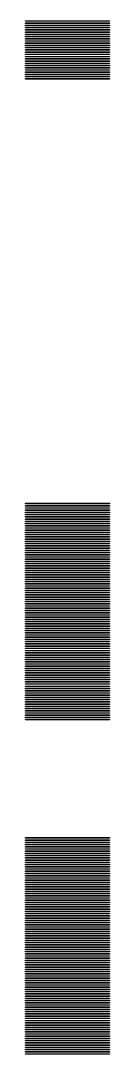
# Model space of a CAD drawing. Extents: x -18 to 83, y -18 to 83.
# Drawn here: x 57.75 to 59.25, y 36.05 to 54.6 of the extents above; entities that cross this region are included whole.
import ezdxf

# ---------------------------------------------------------------- set-up
doc = ezdxf.new("R2010")
doc.units = 0

msp = doc.modelspace()

# ---------------------------------------------------------------- linework, layer by layer
for p, q in [((57.75, 54.595), (57.75, 54.605)), ((57.75, 54.605), (59.25, 54.605)), ((59.25, 54.595), (57.75, 54.595)), ((57.75, 54.555), (57.75, 54.565)), ((57.75, 54.565), (59.25, 54.565)), ((59.25, 54.555), (57.75, 54.555)), ((59.25, 54.605), (59.25, 54.595)), ((59.25, 54.565), (59.25, 54.555)), ((57.75, 54.515), (57.75, 54.525)), ((57.75, 54.525), (59.25, 54.525)), ((59.25, 54.515), (57.75, 54.515)), ((57.75, 54.475), (57.75, 54.485)), ((57.75, 54.485), (59.25, 54.485)), ((59.25, 54.475), (57.75, 54.475)), ((57.75, 54.435), (57.75, 54.445)), ((57.75, 54.445), (59.25, 54.445)), ((59.25, 54.435), (57.75, 54.435)), ((57.75, 54.395), (57.75, 54.405)), ((57.75, 54.405), (59.25, 54.405)), ((59.25, 54.395), (57.75, 54.395)), ((57.75, 54.355), (57.75, 54.365)), ((57.75, 54.365), (59.25, 54.365)), ((59.25, 54.355), (57.75, 54.355)), ((59.25, 54.525), (59.25, 54.515)), ((59.25, 54.485), (59.25, 54.475)), ((59.25, 54.445), (59.25, 54.435)), ((59.25, 54.405), (59.25, 54.395)), ((59.25, 54.365), (59.25, 54.355)), ((57.75, 54.315), (57.75, 54.325)), ((57.75, 54.325), (59.25, 54.325)), ((59.25, 54.315), (57.75, 54.315)), ((57.75, 54.275), (57.75, 54.285)), ((57.75, 54.285), (59.25, 54.285)), ((59.25, 54.275), (57.75, 54.275)), ((57.75, 54.235), (57.75, 54.245)), ((57.75, 54.245), (59.25, 54.245)), ((59.25, 54.235), (57.75, 54.235)), ((57.75, 54.195), (57.75, 54.205)), ((57.75, 54.205), (59.25, 54.205)), ((59.25, 54.195), (57.75, 54.195)), ((59.25, 54.325), (59.25, 54.315)), ((59.25, 54.285), (59.25, 54.275)), ((59.25, 54.245), (59.25, 54.235)), ((59.25, 54.205), (59.25, 54.195)), ((57.75, 54.155), (57.75, 54.165)), ((57.75, 54.165), (59.25, 54.165)), ((59.25, 54.155), (57.75, 54.155)), ((57.75, 54.115), (57.75, 54.125)), ((57.75, 54.125), (59.25, 54.125)), ((59.25, 54.115), (57.75, 54.115)), ((57.75, 54.075), (57.75, 54.085)), ((57.75, 54.085), (59.25, 54.085)), ((59.25, 54.075), (57.75, 54.075)), ((57.75, 54.035), (57.75, 54.045)), ((57.75, 54.045), (59.25, 54.045)), ((59.25, 54.035), (57.75, 54.035)), ((57.75, 53.995), (57.75, 54.005)), ((57.75, 54.005), (59.25, 54.005)), ((59.25, 53.995), (57.75, 53.995)), ((59.25, 54.165), (59.25, 54.155)), ((59.25, 54.125), (59.25, 54.115)), ((59.25, 54.085), (59.25, 54.075)), ((59.25, 54.045), (59.25, 54.035)), ((59.25, 54.005), (59.25, 53.995)), ((57.75, 53.955), (57.75, 53.965)), ((57.75, 53.965), (59.25, 53.965)), ((59.25, 53.955), (57.75, 53.955)), ((57.75, 53.915), (57.75, 53.925)), ((57.75, 53.925), (59.25, 53.925)), ((59.25, 53.915), (57.75, 53.915)), ((57.75, 53.875), (57.75, 53.885)), ((57.75, 53.885), (59.25, 53.885)), ((59.25, 53.875), (57.75, 53.875)), ((57.75, 53.835), (57.75, 53.845)), ((57.75, 53.845), (59.25, 53.845)), ((59.25, 53.835), (57.75, 53.835)), ((57.75, 53.795), (57.75, 53.805)), ((57.75, 53.805), (59.25, 53.805)), ((59.25, 53.795), (57.75, 53.795)), ((59.25, 53.965), (59.25, 53.955)), ((59.25, 53.925), (59.25, 53.915)), ((59.25, 53.885), (59.25, 53.875)), ((59.25, 53.845), (59.25, 53.835)), ((59.25, 53.805), (59.25, 53.795)), ((57.75, 53.755), (57.75, 53.765)), ((57.75, 53.765), (59.25, 53.765)), ((59.25, 53.755), (57.75, 53.755)), ((57.75, 53.715), (57.75, 53.725)), ((57.75, 53.725), (59.25, 53.725)), ((59.25, 53.715), (57.75, 53.715)), ((57.75, 53.675), (57.75, 53.685)), ((57.75, 53.685), (59.25, 53.685)), ((59.25, 53.675), (57.75, 53.675)), ((57.75, 53.635), (57.75, 53.645)), ((57.75, 53.645), (59.25, 53.645)), ((59.25, 53.635), (57.75, 53.635)), ((59.25, 53.765), (59.25, 53.755)), ((59.25, 53.725), (59.25, 53.715)), ((59.25, 53.685), (59.25, 53.675)), ((59.25, 53.645), (59.25, 53.635)), ((57.75, 53.595), (57.75, 53.605)), ((57.75, 53.605), (59.25, 53.605)), ((59.25, 53.595), (57.75, 53.595)), ((57.75, 53.555), (57.75, 53.565)), ((57.75, 53.565), (59.25, 53.565)), ((59.25, 53.555), (57.75, 53.555)), ((59.25, 53.605), (59.25, 53.595)), ((59.25, 53.565), (59.25, 53.555)), ((57.75, 45.935), (57.75, 45.945)), ((57.75, 45.945), (59.25, 45.945)), ((59.25, 45.935), (57.75, 45.935)), ((57.75, 45.895), (57.75, 45.905)), ((57.75, 45.905), (59.25, 45.905)), ((59.25, 45.895), (57.75, 45.895)), ((57.75, 45.855), (57.75, 45.865)), ((57.75, 45.865), (59.25, 45.865)), ((59.25, 45.855), (57.75, 45.855)), ((57.75, 45.815), (57.75, 45.825)), ((57.75, 45.825), (59.25, 45.825)), ((59.25, 45.945), (59.25, 45.935)), ((59.25, 45.905), (59.25, 45.895)), ((59.25, 45.865), (59.25, 45.855)), ((59.25, 45.825), (59.25, 45.815)), ((59.25, 45.815), (57.75, 45.815)), ((57.75, 45.775), (57.75, 45.785)), ((57.75, 45.785), (59.25, 45.785)), ((59.25, 45.775), (57.75, 45.775)), ((57.75, 45.735), (57.75, 45.745)), ((57.75, 45.745), (59.25, 45.745)), ((59.25, 45.735), (57.75, 45.735)), ((57.75, 45.695), (57.75, 45.705)), ((57.75, 45.705), (59.25, 45.705)), ((59.25, 45.695), (57.75, 45.695)), ((57.75, 45.655), (57.75, 45.665)), ((57.75, 45.665), (59.25, 45.665)), ((59.25, 45.655), (57.75, 45.655)), ((59.25, 45.785), (59.25, 45.775)), ((59.25, 45.745), (59.25, 45.735)), ((59.25, 45.705), (59.25, 45.695)), ((59.25, 45.665), (59.25, 45.655)), ((57.75, 45.615), (57.75, 45.625)), ((57.75, 45.625), (59.25, 45.625)), ((59.25, 45.615), (57.75, 45.615)), ((57.75, 45.575), (57.75, 45.585)), ((57.75, 45.585), (59.25, 45.585)), ((59.25, 45.575), (57.75, 45.575)), ((57.75, 45.535), (57.75, 45.545)), ((57.75, 45.545), (59.25, 45.545)), ((59.25, 45.535), (57.75, 45.535)), ((57.75, 45.495), (57.75, 45.505)), ((57.75, 45.505), (59.25, 45.505)), ((59.25, 45.495), (57.75, 45.495)), ((57.75, 45.455), (57.75, 45.465)), ((57.75, 45.465), (59.25, 45.465)), ((59.25, 45.455), (57.75, 45.455)), ((59.25, 45.625), (59.25, 45.615)), ((59.25, 45.585), (59.25, 45.575)), ((59.25, 45.545), (59.25, 45.535)), ((59.25, 45.505), (59.25, 45.495)), ((59.25, 45.465), (59.25, 45.455)), ((57.75, 45.415), (57.75, 45.425)), ((57.75, 45.425), (59.25, 45.425)), ((59.25, 45.415), (57.75, 45.415)), ((57.75, 45.375), (57.75, 45.385)), ((57.75, 45.385), (59.25, 45.385)), ((59.25, 45.375), (57.75, 45.375)), ((57.75, 45.335), (57.75, 45.345)), ((57.75, 45.345), (59.25, 45.345)), ((59.25, 45.335), (57.75, 45.335)), ((57.75, 45.295), (57.75, 45.305)), ((57.75, 45.305), (59.25, 45.305)), ((59.25, 45.295), (57.75, 45.295)), ((57.75, 45.255), (57.75, 45.265)), ((57.75, 45.265), (59.25, 45.265)), ((59.25, 45.425), (59.25, 45.415)), ((59.25, 45.385), (59.25, 45.375)), ((59.25, 45.345), (59.25, 45.335)), ((59.25, 45.305), (59.25, 45.295)), ((59.25, 45.265), (59.25, 45.255)), ((59.25, 45.255), (57.75, 45.255)), ((57.75, 45.215), (57.75, 45.225)), ((57.75, 45.225), (59.25, 45.225)), ((59.25, 45.215), (57.75, 45.215)), ((57.75, 45.175), (57.75, 45.185)), ((57.75, 45.185), (59.25, 45.185)), ((59.25, 45.175), (57.75, 45.175)), ((57.75, 45.135), (57.75, 45.145)), ((57.75, 45.145), (59.25, 45.145)), ((59.25, 45.135), (57.75, 45.135)), ((57.75, 45.095), (57.75, 45.105)), ((57.75, 45.105), (59.25, 45.105)), ((59.25, 45.095), (57.75, 45.095)), ((59.25, 45.225), (59.25, 45.215)), ((59.25, 45.185), (59.25, 45.175)), ((59.25, 45.145), (59.25, 45.135)), ((59.25, 45.105), (59.25, 45.095)), ((57.75, 45.055), (57.75, 45.065)), ((57.75, 45.065), (59.25, 45.065)), ((59.25, 45.055), (57.75, 45.055)), ((57.75, 45.015), (57.75, 45.025)), ((57.75, 45.025), (59.25, 45.025)), ((59.25, 45.015), (57.75, 45.015)), ((57.75, 44.975), (57.75, 44.985)), ((57.75, 44.985), (59.25, 44.985)), ((59.25, 44.975), (57.75, 44.975)), ((57.75, 44.935), (57.75, 44.945)), ((57.75, 44.945), (59.25, 44.945)), ((59.25, 44.935), (57.75, 44.935)), ((57.75, 44.895), (57.75, 44.905)), ((57.75, 44.905), (59.25, 44.905)), ((59.25, 44.895), (57.75, 44.895)), ((59.25, 45.065), (59.25, 45.055)), ((59.25, 45.025), (59.25, 45.015)), ((59.25, 44.985), (59.25, 44.975)), ((59.25, 44.945), (59.25, 44.935)), ((59.25, 44.905), (59.25, 44.895)), ((57.75, 44.855), (57.75, 44.865)), ((57.75, 44.865), (59.25, 44.865)), ((59.25, 44.855), (57.75, 44.855)), ((57.75, 44.815), (57.75, 44.825)), ((57.75, 44.825), (59.25, 44.825)), ((59.25, 44.815), (57.75, 44.815)), ((57.75, 44.775), (57.75, 44.785)), ((57.75, 44.785), (59.25, 44.785)), ((59.25, 44.775), (57.75, 44.775)), ((57.75, 44.735), (57.75, 44.745)), ((57.75, 44.745), (59.25, 44.745)), ((59.25, 44.735), (57.75, 44.735)), ((59.25, 44.865), (59.25, 44.855)), ((59.25, 44.825), (59.25, 44.815)), ((59.25, 44.785), (59.25, 44.775)), ((59.25, 44.745), (59.25, 44.735)), ((57.75, 44.695), (57.75, 44.705)), ((57.75, 44.705), (59.25, 44.705)), ((59.25, 44.695), (57.75, 44.695)), ((57.75, 44.655), (57.75, 44.665)), ((57.75, 44.665), (59.25, 44.665)), ((59.25, 44.655), (57.75, 44.655)), ((57.75, 44.615), (57.75, 44.625)), ((57.75, 44.625), (59.25, 44.625)), ((59.25, 44.615), (57.75, 44.615)), ((57.75, 44.575), (57.75, 44.585)), ((57.75, 44.585), (59.25, 44.585)), ((59.25, 44.575), (57.75, 44.575)), ((57.75, 44.535), (57.75, 44.545)), ((57.75, 44.545), (59.25, 44.545)), ((59.25, 44.535), (57.75, 44.535)), ((59.25, 44.705), (59.25, 44.695)), ((59.25, 44.665), (59.25, 44.655)), ((59.25, 44.625), (59.25, 44.615)), ((59.25, 44.585), (59.25, 44.575)), ((59.25, 44.545), (59.25, 44.535)), ((57.75, 44.495), (57.75, 44.505)), ((57.75, 44.505), (59.25, 44.505)), ((59.25, 44.495), (57.75, 44.495)), ((57.75, 44.455), (57.75, 44.465)), ((57.75, 44.465), (59.25, 44.465)), ((59.25, 44.455), (57.75, 44.455)), ((57.75, 44.415), (57.75, 44.425)), ((57.75, 44.425), (59.25, 44.425)), ((59.25, 44.415), (57.75, 44.415)), ((57.75, 44.375), (57.75, 44.385)), ((57.75, 44.385), (59.25, 44.385)), ((59.25, 44.375), (57.75, 44.375)), ((57.75, 44.335), (57.75, 44.345)), ((57.75, 44.345), (59.25, 44.345)), ((59.25, 44.335), (57.75, 44.335)), ((59.25, 44.505), (59.25, 44.495)), ((59.25, 44.465), (59.25, 44.455)), ((59.25, 44.425), (59.25, 44.415)), ((59.25, 44.385), (59.25, 44.375)), ((59.25, 44.345), (59.25, 44.335)), ((57.75, 44.295), (57.75, 44.305)), ((57.75, 44.305), (59.25, 44.305)), ((59.25, 44.295), (57.75, 44.295)), ((57.75, 44.255), (57.75, 44.265)), ((57.75, 44.265), (59.25, 44.265)), ((59.25, 44.255), (57.75, 44.255)), ((57.75, 44.215), (57.75, 44.225)), ((57.75, 44.225), (59.25, 44.225)), ((59.25, 44.215), (57.75, 44.215)), ((57.75, 44.175), (57.75, 44.185)), ((57.75, 44.185), (59.25, 44.185)), ((59.25, 44.175), (57.75, 44.175)), ((59.25, 44.305), (59.25, 44.295)), ((59.25, 44.265), (59.25, 44.255)), ((59.25, 44.225), (59.25, 44.215)), ((59.25, 44.185), (59.25, 44.175)), ((57.75, 44.135), (57.75, 44.145)), ((57.75, 44.145), (59.25, 44.145)), ((59.25, 44.135), (57.75, 44.135)), ((57.75, 44.095), (57.75, 44.105)), ((57.75, 44.105), (59.25, 44.105)), ((59.25, 44.095), (57.75, 44.095)), ((57.75, 44.055), (57.75, 44.065)), ((57.75, 44.065), (59.25, 44.065)), ((59.25, 44.055), (57.75, 44.055)), ((57.75, 44.015), (57.75, 44.025)), ((57.75, 44.025), (59.25, 44.025)), ((59.25, 44.015), (57.75, 44.015)), ((57.75, 43.975), (57.75, 43.985)), ((57.75, 43.985), (59.25, 43.985)), ((59.25, 43.975), (57.75, 43.975)), ((59.25, 44.145), (59.25, 44.135)), ((59.25, 44.105), (59.25, 44.095)), ((59.25, 44.065), (59.25, 44.055)), ((59.25, 44.025), (59.25, 44.015)), ((59.25, 43.985), (59.25, 43.975)), ((57.75, 43.935), (57.75, 43.945)), ((57.75, 43.945), (59.25, 43.945)), ((59.25, 43.935), (57.75, 43.935)), ((57.75, 43.895), (57.75, 43.905)), ((57.75, 43.905), (59.25, 43.905)), ((59.25, 43.895), (57.75, 43.895)), ((57.75, 43.855), (57.75, 43.865)), ((57.75, 43.865), (59.25, 43.865)), ((59.25, 43.855), (57.75, 43.855)), ((57.75, 43.815), (57.75, 43.825)), ((57.75, 43.825), (59.25, 43.825)), ((59.25, 43.815), (57.75, 43.815)), ((57.75, 43.775), (57.75, 43.785)), ((57.75, 43.785), (59.25, 43.785)), ((59.25, 43.945), (59.25, 43.935)), ((59.25, 43.905), (59.25, 43.895)), ((59.25, 43.865), (59.25, 43.855)), ((59.25, 43.825), (59.25, 43.815)), ((59.25, 43.785), (59.25, 43.775)), ((59.25, 43.775), (57.75, 43.775)), ((57.75, 43.735), (57.75, 43.745)), ((57.75, 43.745), (59.25, 43.745)), ((59.25, 43.735), (57.75, 43.735)), ((57.75, 43.695), (57.75, 43.705)), ((57.75, 43.705), (59.25, 43.705)), ((59.25, 43.695), (57.75, 43.695)), ((57.75, 43.655), (57.75, 43.665)), ((57.75, 43.665), (59.25, 43.665)), ((59.25, 43.655), (57.75, 43.655)), ((57.75, 43.615), (57.75, 43.625)), ((57.75, 43.625), (59.25, 43.625)), ((59.25, 43.615), (57.75, 43.615)), ((59.25, 43.745), (59.25, 43.735)), ((59.25, 43.705), (59.25, 43.695)), ((59.25, 43.665), (59.25, 43.655)), ((59.25, 43.625), (59.25, 43.615)), ((57.75, 43.575), (57.75, 43.585)), ((57.75, 43.585), (59.25, 43.585)), ((59.25, 43.575), (57.75, 43.575)), ((57.75, 43.535), (57.75, 43.545)), ((57.75, 43.545), (59.25, 43.545)), ((59.25, 43.535), (57.75, 43.535)), ((57.75, 43.495), (57.75, 43.505)), ((57.75, 43.505), (59.25, 43.505)), ((59.25, 43.495), (57.75, 43.495)), ((57.75, 43.455), (57.75, 43.465)), ((57.75, 43.465), (59.25, 43.465)), ((59.25, 43.455), (57.75, 43.455)), ((57.75, 43.415), (57.75, 43.425)), ((57.75, 43.425), (59.25, 43.425)), ((59.25, 43.415), (57.75, 43.415)), ((59.25, 43.585), (59.25, 43.575)), ((59.25, 43.545), (59.25, 43.535)), ((59.25, 43.505), (59.25, 43.495)), ((59.25, 43.465), (59.25, 43.455)), ((59.25, 43.425), (59.25, 43.415)), ((57.75, 43.375), (57.75, 43.385)), ((57.75, 43.385), (59.25, 43.385)), ((59.25, 43.375), (57.75, 43.375)), ((57.75, 43.335), (57.75, 43.345)), ((57.75, 43.345), (59.25, 43.345)), ((59.25, 43.335), (57.75, 43.335)), ((57.75, 43.295), (57.75, 43.305)), ((57.75, 43.305), (59.25, 43.305)), ((59.25, 43.295), (57.75, 43.295)), ((57.75, 43.255), (57.75, 43.265)), ((57.75, 43.265), (59.25, 43.265)), ((59.25, 43.255), (57.75, 43.255)), ((57.75, 43.215), (57.75, 43.225)), ((57.75, 43.225), (59.25, 43.225)), ((59.25, 43.385), (59.25, 43.375)), ((59.25, 43.345), (59.25, 43.335)), ((59.25, 43.305), (59.25, 43.295)), ((59.25, 43.265), (59.25, 43.255)), ((59.25, 43.225), (59.25, 43.215)), ((59.25, 43.215), (57.75, 43.215)), ((57.75, 43.175), (57.75, 43.185)), ((57.75, 43.185), (59.25, 43.185)), ((59.25, 43.175), (57.75, 43.175)), ((57.75, 43.135), (57.75, 43.145)), ((57.75, 43.145), (59.25, 43.145)), ((59.25, 43.135), (57.75, 43.135)), ((57.75, 43.095), (57.75, 43.105)), ((57.75, 43.105), (59.25, 43.105)), ((59.25, 43.095), (57.75, 43.095)), ((57.75, 43.055), (57.75, 43.065)), ((57.75, 43.065), (59.25, 43.065)), ((59.25, 43.055), (57.75, 43.055)), ((59.25, 43.185), (59.25, 43.175)), ((59.25, 43.145), (59.25, 43.135)), ((59.25, 43.105), (59.25, 43.095)), ((59.25, 43.065), (59.25, 43.055)), ((57.75, 43.015), (57.75, 43.025)), ((57.75, 43.025), (59.25, 43.025)), ((59.25, 43.015), (57.75, 43.015)), ((57.75, 42.975), (57.75, 42.985)), ((57.75, 42.985), (59.25, 42.985)), ((59.25, 42.975), (57.75, 42.975)), ((57.75, 42.935), (57.75, 42.945)), ((57.75, 42.945), (59.25, 42.945)), ((59.25, 42.935), (57.75, 42.935)), ((57.75, 42.895), (57.75, 42.905)), ((57.75, 42.905), (59.25, 42.905)), ((59.25, 42.895), (57.75, 42.895)), ((57.75, 42.855), (57.75, 42.865)), ((57.75, 42.865), (59.25, 42.865)), ((59.25, 42.855), (57.75, 42.855)), ((59.25, 43.025), (59.25, 43.015)), ((59.25, 42.985), (59.25, 42.975)), ((59.25, 42.945), (59.25, 42.935)), ((59.25, 42.905), (59.25, 42.895)), ((59.25, 42.865), (59.25, 42.855)), ((57.75, 42.815), (57.75, 42.825)), ((57.75, 42.825), (59.25, 42.825)), ((59.25, 42.815), (57.75, 42.815)), ((57.75, 42.775), (57.75, 42.785)), ((57.75, 42.785), (59.25, 42.785)), ((59.25, 42.775), (57.75, 42.775)), ((57.75, 42.735), (57.75, 42.745)), ((57.75, 42.745), (59.25, 42.745)), ((59.25, 42.735), (57.75, 42.735)), ((57.75, 42.695), (57.75, 42.705)), ((57.75, 42.705), (59.25, 42.705)), ((59.25, 42.695), (57.75, 42.695)), ((57.75, 42.655), (57.75, 42.665)), ((57.75, 42.665), (59.25, 42.665)), ((59.25, 42.825), (59.25, 42.815)), ((59.25, 42.785), (59.25, 42.775)), ((59.25, 42.745), (59.25, 42.735)), ((59.25, 42.705), (59.25, 42.695)), ((59.25, 42.665), (59.25, 42.655)), ((59.25, 42.655), (57.75, 42.655)), ((57.75, 42.615), (57.75, 42.625)), ((57.75, 42.625), (59.25, 42.625)), ((59.25, 42.615), (57.75, 42.615)), ((57.75, 42.575), (57.75, 42.585)), ((57.75, 42.585), (59.25, 42.585)), ((59.25, 42.575), (57.75, 42.575)), ((57.75, 42.535), (57.75, 42.545)), ((57.75, 42.545), (59.25, 42.545)), ((59.25, 42.535), (57.75, 42.535)), ((57.75, 42.495), (57.75, 42.505)), ((57.75, 42.505), (59.25, 42.505)), ((59.25, 42.495), (57.75, 42.495)), ((59.25, 42.625), (59.25, 42.615)), ((59.25, 42.585), (59.25, 42.575)), ((59.25, 42.545), (59.25, 42.535)), ((59.25, 42.505), (59.25, 42.495)), ((57.75, 42.455), (57.75, 42.465)), ((57.75, 42.465), (59.25, 42.465)), ((59.25, 42.455), (57.75, 42.455)), ((57.75, 42.415), (57.75, 42.425)), ((57.75, 42.425), (59.25, 42.425)), ((59.25, 42.415), (57.75, 42.415)), ((57.75, 42.375), (57.75, 42.385)), ((57.75, 42.385), (59.25, 42.385)), ((59.25, 42.375), (57.75, 42.375)), ((57.75, 42.335), (57.75, 42.345)), ((57.75, 42.345), (59.25, 42.345)), ((59.25, 42.335), (57.75, 42.335)), ((57.75, 42.295), (57.75, 42.305)), ((57.75, 42.305), (59.25, 42.305)), ((59.25, 42.295), (57.75, 42.295)), ((59.25, 42.465), (59.25, 42.455)), ((59.25, 42.425), (59.25, 42.415)), ((59.25, 42.385), (59.25, 42.375)), ((59.25, 42.345), (59.25, 42.335)), ((59.25, 42.305), (59.25, 42.295)), ((57.75, 42.255), (57.75, 42.265)), ((57.75, 42.265), (59.25, 42.265)), ((59.25, 42.255), (57.75, 42.255)), ((57.75, 42.215), (57.75, 42.225)), ((57.75, 42.225), (59.25, 42.225)), ((59.25, 42.215), (57.75, 42.215)), ((57.75, 42.175), (57.75, 42.185)), ((57.75, 42.185), (59.25, 42.185)), ((59.25, 42.175), (57.75, 42.175)), ((57.75, 42.135), (57.75, 42.145)), ((57.75, 42.145), (59.25, 42.145)), ((59.25, 42.135), (57.75, 42.135)), ((59.25, 42.265), (59.25, 42.255)), ((59.25, 42.225), (59.25, 42.215)), ((59.25, 42.185), (59.25, 42.175)), ((59.25, 42.145), (59.25, 42.135)), ((57.75, 42.095), (57.75, 42.105)), ((57.75, 42.105), (59.25, 42.105)), ((59.25, 42.095), (57.75, 42.095)), ((57.75, 42.055), (57.75, 42.065)), ((57.75, 42.065), (59.25, 42.065)), ((59.25, 42.055), (57.75, 42.055)), ((59.25, 42.105), (59.25, 42.095)), ((59.25, 42.065), (59.25, 42.055)), ((57.75, 39.935), (57.75, 39.945)), ((57.75, 39.945), (59.25, 39.945)), ((59.25, 39.935), (57.75, 39.935)), ((57.75, 39.895), (57.75, 39.905)), ((57.75, 39.905), (59.25, 39.905)), ((59.25, 39.895), (57.75, 39.895)), ((59.25, 39.945), (59.25, 39.935)), ((59.25, 39.905), (59.25, 39.895)), ((57.75, 39.855), (57.75, 39.865)), ((57.75, 39.865), (59.25, 39.865)), ((59.25, 39.855), (57.75, 39.855)), ((57.75, 39.815), (57.75, 39.825)), ((57.75, 39.825), (59.25, 39.825)), ((59.25, 39.815), (57.75, 39.815)), ((57.75, 39.775), (57.75, 39.785)), ((57.75, 39.785), (59.25, 39.785)), ((59.25, 39.775), (57.75, 39.775)), ((57.75, 39.735), (57.75, 39.745)), ((57.75, 39.745), (59.25, 39.745)), ((59.25, 39.735), (57.75, 39.735)), ((57.75, 39.695), (57.75, 39.705)), ((57.75, 39.705), (59.25, 39.705)), ((59.25, 39.865), (59.25, 39.855)), ((59.25, 39.825), (59.25, 39.815)), ((59.25, 39.785), (59.25, 39.775)), ((59.25, 39.745), (59.25, 39.735)), ((59.25, 39.705), (59.25, 39.695)), ((59.25, 39.695), (57.75, 39.695)), ((57.75, 39.655), (57.75, 39.665)), ((57.75, 39.665), (59.25, 39.665)), ((59.25, 39.655), (57.75, 39.655)), ((57.75, 39.615), (57.75, 39.625)), ((57.75, 39.625), (59.25, 39.625)), ((59.25, 39.615), (57.75, 39.615)), ((57.75, 39.575), (57.75, 39.585)), ((57.75, 39.585), (59.25, 39.585)), ((59.25, 39.575), (57.75, 39.575)), ((57.75, 39.535), (57.75, 39.545)), ((57.75, 39.545), (59.25, 39.545)), ((59.25, 39.535), (57.75, 39.535)), ((59.25, 39.665), (59.25, 39.655)), ((59.25, 39.625), (59.25, 39.615)), ((59.25, 39.585), (59.25, 39.575)), ((59.25, 39.545), (59.25, 39.535)), ((57.75, 39.495), (57.75, 39.505)), ((57.75, 39.505), (59.25, 39.505)), ((59.25, 39.495), (57.75, 39.495)), ((57.75, 39.455), (57.75, 39.465)), ((57.75, 39.465), (59.25, 39.465)), ((59.25, 39.455), (57.75, 39.455)), ((57.75, 39.415), (57.75, 39.425)), ((57.75, 39.425), (59.25, 39.425)), ((59.25, 39.415), (57.75, 39.415)), ((57.75, 39.375), (57.75, 39.385)), ((57.75, 39.385), (59.25, 39.385)), ((59.25, 39.375), (57.75, 39.375)), ((57.75, 39.335), (57.75, 39.345)), ((57.75, 39.345), (59.25, 39.345)), ((59.25, 39.335), (57.75, 39.335)), ((59.25, 39.505), (59.25, 39.495)), ((59.25, 39.465), (59.25, 39.455)), ((59.25, 39.425), (59.25, 39.415)), ((59.25, 39.385), (59.25, 39.375)), ((59.25, 39.345), (59.25, 39.335)), ((57.75, 39.295), (57.75, 39.305)), ((57.75, 39.305), (59.25, 39.305)), ((59.25, 39.295), (57.75, 39.295)), ((57.75, 39.255), (57.75, 39.265)), ((57.75, 39.265), (59.25, 39.265)), ((59.25, 39.255), (57.75, 39.255)), ((57.75, 39.215), (57.75, 39.225)), ((57.75, 39.225), (59.25, 39.225)), ((59.25, 39.215), (57.75, 39.215)), ((57.75, 39.175), (57.75, 39.185)), ((57.75, 39.185), (59.25, 39.185)), ((59.25, 39.175), (57.75, 39.175)), ((57.75, 39.135), (57.75, 39.145)), ((57.75, 39.145), (59.25, 39.145)), ((59.25, 39.305), (59.25, 39.295)), ((59.25, 39.265), (59.25, 39.255)), ((59.25, 39.225), (59.25, 39.215)), ((59.25, 39.185), (59.25, 39.175)), ((59.25, 39.145), (59.25, 39.135)), ((59.25, 39.135), (57.75, 39.135)), ((57.75, 39.095), (57.75, 39.105)), ((57.75, 39.105), (59.25, 39.105)), ((59.25, 39.095), (57.75, 39.095)), ((57.75, 39.055), (57.75, 39.065)), ((57.75, 39.065), (59.25, 39.065)), ((59.25, 39.055), (57.75, 39.055)), ((57.75, 39.015), (57.75, 39.025)), ((57.75, 39.025), (59.25, 39.025)), ((59.25, 39.015), (57.75, 39.015)), ((57.75, 38.975), (57.75, 38.985)), ((57.75, 38.985), (59.25, 38.985)), ((59.25, 38.975), (57.75, 38.975)), ((59.25, 39.105), (59.25, 39.095)), ((59.25, 39.065), (59.25, 39.055)), ((59.25, 39.025), (59.25, 39.015)), ((59.25, 38.985), (59.25, 38.975)), ((57.75, 38.935), (57.75, 38.945)), ((57.75, 38.945), (59.25, 38.945)), ((59.25, 38.935), (57.75, 38.935)), ((57.75, 38.895), (57.75, 38.905)), ((57.75, 38.905), (59.25, 38.905)), ((59.25, 38.895), (57.75, 38.895)), ((57.75, 38.855), (57.75, 38.865)), ((57.75, 38.865), (59.25, 38.865)), ((59.25, 38.855), (57.75, 38.855)), ((57.75, 38.815), (57.75, 38.825)), ((57.75, 38.825), (59.25, 38.825)), ((59.25, 38.815), (57.75, 38.815)), ((57.75, 38.775), (57.75, 38.785)), ((57.75, 38.785), (59.25, 38.785)), ((59.25, 38.775), (57.75, 38.775)), ((59.25, 38.945), (59.25, 38.935)), ((59.25, 38.905), (59.25, 38.895)), ((59.25, 38.865), (59.25, 38.855)), ((59.25, 38.825), (59.25, 38.815)), ((59.25, 38.785), (59.25, 38.775)), ((57.75, 38.735), (57.75, 38.745)), ((57.75, 38.745), (59.25, 38.745)), ((59.25, 38.735), (57.75, 38.735)), ((57.75, 38.695), (57.75, 38.705)), ((57.75, 38.705), (59.25, 38.705)), ((59.25, 38.695), (57.75, 38.695)), ((57.75, 38.655), (57.75, 38.665)), ((57.75, 38.665), (59.25, 38.665)), ((59.25, 38.655), (57.75, 38.655)), ((57.75, 38.615), (57.75, 38.625)), ((57.75, 38.625), (59.25, 38.625)), ((59.25, 38.615), (57.75, 38.615)), ((57.75, 38.575), (57.75, 38.585)), ((57.75, 38.585), (59.25, 38.585)), ((59.25, 38.745), (59.25, 38.735)), ((59.25, 38.705), (59.25, 38.695)), ((59.25, 38.665), (59.25, 38.655)), ((59.25, 38.625), (59.25, 38.615)), ((59.25, 38.585), (59.25, 38.575)), ((59.25, 38.575), (57.75, 38.575)), ((57.75, 38.535), (57.75, 38.545)), ((57.75, 38.545), (59.25, 38.545)), ((59.25, 38.535), (57.75, 38.535)), ((57.75, 38.495), (57.75, 38.505)), ((57.75, 38.505), (59.25, 38.505)), ((59.25, 38.495), (57.75, 38.495)), ((57.75, 38.455), (57.75, 38.465)), ((57.75, 38.465), (59.25, 38.465)), ((59.25, 38.455), (57.75, 38.455)), ((57.75, 38.415), (57.75, 38.425)), ((57.75, 38.425), (59.25, 38.425)), ((59.25, 38.415), (57.75, 38.415)), ((59.25, 38.545), (59.25, 38.535)), ((59.25, 38.505), (59.25, 38.495)), ((59.25, 38.465), (59.25, 38.455)), ((59.25, 38.425), (59.25, 38.415)), ((57.75, 38.375), (57.75, 38.385)), ((57.75, 38.385), (59.25, 38.385)), ((59.25, 38.375), (57.75, 38.375)), ((57.75, 38.335), (57.75, 38.345)), ((57.75, 38.345), (59.25, 38.345)), ((59.25, 38.335), (57.75, 38.335)), ((57.75, 38.295), (57.75, 38.305)), ((57.75, 38.305), (59.25, 38.305)), ((59.25, 38.295), (57.75, 38.295)), ((57.75, 38.255), (57.75, 38.265)), ((57.75, 38.265), (59.25, 38.265)), ((59.25, 38.255), (57.75, 38.255)), ((57.75, 38.215), (57.75, 38.225)), ((57.75, 38.225), (59.25, 38.225)), ((59.25, 38.215), (57.75, 38.215)), ((59.25, 38.385), (59.25, 38.375)), ((59.25, 38.345), (59.25, 38.335)), ((59.25, 38.305), (59.25, 38.295)), ((59.25, 38.265), (59.25, 38.255)), ((59.25, 38.225), (59.25, 38.215)), ((57.75, 38.175), (57.75, 38.185)), ((57.75, 38.185), (59.25, 38.185)), ((59.25, 38.175), (57.75, 38.175)), ((57.75, 38.135), (57.75, 38.145)), ((57.75, 38.145), (59.25, 38.145)), ((59.25, 38.135), (57.75, 38.135)), ((57.75, 38.095), (57.75, 38.105)), ((57.75, 38.105), (59.25, 38.105)), ((59.25, 38.095), (57.75, 38.095)), ((57.75, 38.055), (57.75, 38.065)), ((57.75, 38.065), (59.25, 38.065)), ((59.25, 38.055), (57.75, 38.055)), ((59.25, 38.185), (59.25, 38.175)), ((59.25, 38.145), (59.25, 38.135)), ((59.25, 38.105), (59.25, 38.095)), ((59.25, 38.065), (59.25, 38.055)), ((57.75, 38.015), (57.75, 38.025)), ((57.75, 38.025), (59.25, 38.025)), ((59.25, 38.015), (57.75, 38.015)), ((57.75, 37.975), (57.75, 37.985)), ((57.75, 37.985), (59.25, 37.985)), ((59.25, 37.975), (57.75, 37.975)), ((57.75, 37.935), (57.75, 37.945)), ((57.75, 37.945), (59.25, 37.945)), ((59.25, 37.935), (57.75, 37.935)), ((57.75, 37.895), (57.75, 37.905)), ((57.75, 37.905), (59.25, 37.905)), ((59.25, 37.895), (57.75, 37.895)), ((57.75, 37.855), (57.75, 37.865)), ((57.75, 37.865), (59.25, 37.865)), ((59.25, 37.855), (57.75, 37.855)), ((59.25, 38.025), (59.25, 38.015)), ((59.25, 37.985), (59.25, 37.975)), ((59.25, 37.945), (59.25, 37.935)), ((59.25, 37.905), (59.25, 37.895)), ((59.25, 37.865), (59.25, 37.855)), ((57.75, 37.815), (57.75, 37.825)), ((57.75, 37.825), (59.25, 37.825)), ((59.25, 37.815), (57.75, 37.815)), ((57.75, 37.775), (57.75, 37.785)), ((57.75, 37.785), (59.25, 37.785)), ((59.25, 37.775), (57.75, 37.775)), ((57.75, 37.735), (57.75, 37.745)), ((57.75, 37.745), (59.25, 37.745)), ((59.25, 37.735), (57.75, 37.735)), ((57.75, 37.695), (57.75, 37.705)), ((57.75, 37.705), (59.25, 37.705)), ((59.25, 37.695), (57.75, 37.695)), ((57.75, 37.655), (57.75, 37.665)), ((57.75, 37.665), (59.25, 37.665)), ((59.25, 37.825), (59.25, 37.815)), ((59.25, 37.785), (59.25, 37.775)), ((59.25, 37.745), (59.25, 37.735)), ((59.25, 37.705), (59.25, 37.695)), ((59.25, 37.665), (59.25, 37.655)), ((59.25, 37.655), (57.75, 37.655)), ((57.75, 37.615), (57.75, 37.625)), ((57.75, 37.625), (59.25, 37.625)), ((59.25, 37.615), (57.75, 37.615)), ((57.75, 37.575), (57.75, 37.585)), ((57.75, 37.585), (59.25, 37.585)), ((59.25, 37.575), (57.75, 37.575)), ((57.75, 37.535), (57.75, 37.545)), ((57.75, 37.545), (59.25, 37.545)), ((59.25, 37.535), (57.75, 37.535)), ((57.75, 37.495), (57.75, 37.505)), ((57.75, 37.505), (59.25, 37.505)), ((59.25, 37.495), (57.75, 37.495)), ((59.25, 37.625), (59.25, 37.615)), ((59.25, 37.585), (59.25, 37.575)), ((59.25, 37.545), (59.25, 37.535)), ((59.25, 37.505), (59.25, 37.495)), ((57.75, 37.455), (57.75, 37.465)), ((57.75, 37.465), (59.25, 37.465)), ((59.25, 37.455), (57.75, 37.455)), ((57.75, 37.415), (57.75, 37.425)), ((57.75, 37.425), (59.25, 37.425)), ((59.25, 37.415), (57.75, 37.415)), ((57.75, 37.375), (57.75, 37.385)), ((57.75, 37.385), (59.25, 37.385)), ((59.25, 37.375), (57.75, 37.375)), ((57.75, 37.335), (57.75, 37.345)), ((57.75, 37.345), (59.25, 37.345)), ((59.25, 37.335), (57.75, 37.335)), ((57.75, 37.295), (57.75, 37.305)), ((57.75, 37.305), (59.25, 37.305)), ((59.25, 37.295), (57.75, 37.295)), ((59.25, 37.465), (59.25, 37.455)), ((59.25, 37.425), (59.25, 37.415)), ((59.25, 37.385), (59.25, 37.375)), ((59.25, 37.345), (59.25, 37.335)), ((59.25, 37.305), (59.25, 37.295)), ((57.75, 37.255), (57.75, 37.265)), ((57.75, 37.265), (59.25, 37.265)), ((59.25, 37.255), (57.75, 37.255)), ((57.75, 37.215), (57.75, 37.225)), ((57.75, 37.225), (59.25, 37.225)), ((59.25, 37.215), (57.75, 37.215)), ((57.75, 37.175), (57.75, 37.185)), ((57.75, 37.185), (59.25, 37.185)), ((59.25, 37.175), (57.75, 37.175)), ((57.75, 37.135), (57.75, 37.145)), ((57.75, 37.145), (59.25, 37.145)), ((59.25, 37.135), (57.75, 37.135)), ((57.75, 37.095), (57.75, 37.105)), ((57.75, 37.105), (59.25, 37.105)), ((59.25, 37.265), (59.25, 37.255)), ((59.25, 37.225), (59.25, 37.215)), ((59.25, 37.185), (59.25, 37.175)), ((59.25, 37.145), (59.25, 37.135)), ((59.25, 37.105), (59.25, 37.095)), ((59.25, 37.095), (57.75, 37.095)), ((57.75, 37.055), (57.75, 37.065)), ((57.75, 37.065), (59.25, 37.065)), ((59.25, 37.055), (57.75, 37.055)), ((57.75, 37.015), (57.75, 37.025)), ((57.75, 37.025), (59.25, 37.025)), ((59.25, 37.015), (57.75, 37.015)), ((57.75, 36.975), (57.75, 36.985)), ((57.75, 36.985), (59.25, 36.985)), ((59.25, 36.975), (57.75, 36.975)), ((57.75, 36.935), (57.75, 36.945)), ((57.75, 36.945), (59.25, 36.945)), ((59.25, 36.935), (57.75, 36.935)), ((59.25, 37.065), (59.25, 37.055)), ((59.25, 37.025), (59.25, 37.015)), ((59.25, 36.985), (59.25, 36.975)), ((59.25, 36.945), (59.25, 36.935)), ((57.75, 36.895), (57.75, 36.905)), ((57.75, 36.905), (59.25, 36.905)), ((59.25, 36.895), (57.75, 36.895)), ((57.75, 36.855), (57.75, 36.865)), ((57.75, 36.865), (59.25, 36.865)), ((59.25, 36.855), (57.75, 36.855)), ((57.75, 36.815), (57.75, 36.825)), ((57.75, 36.825), (59.25, 36.825)), ((59.25, 36.815), (57.75, 36.815)), ((57.75, 36.775), (57.75, 36.785)), ((57.75, 36.785), (59.25, 36.785)), ((59.25, 36.775), (57.75, 36.775)), ((57.75, 36.735), (57.75, 36.745)), ((57.75, 36.745), (59.25, 36.745)), ((59.25, 36.735), (57.75, 36.735)), ((59.25, 36.905), (59.25, 36.895)), ((59.25, 36.865), (59.25, 36.855)), ((59.25, 36.825), (59.25, 36.815)), ((59.25, 36.785), (59.25, 36.775)), ((59.25, 36.745), (59.25, 36.735)), ((57.75, 36.695), (57.75, 36.705)), ((57.75, 36.705), (59.25, 36.705)), ((59.25, 36.695), (57.75, 36.695)), ((57.75, 36.655), (57.75, 36.665)), ((57.75, 36.665), (59.25, 36.665)), ((59.25, 36.655), (57.75, 36.655)), ((57.75, 36.615), (57.75, 36.625)), ((57.75, 36.625), (59.25, 36.625)), ((59.25, 36.615), (57.75, 36.615)), ((57.75, 36.575), (57.75, 36.585)), ((57.75, 36.585), (59.25, 36.585)), ((59.25, 36.575), (57.75, 36.575)), ((57.75, 36.535), (57.75, 36.545)), ((57.75, 36.545), (59.25, 36.545)), ((59.25, 36.705), (59.25, 36.695)), ((59.25, 36.665), (59.25, 36.655)), ((59.25, 36.625), (59.25, 36.615)), ((59.25, 36.585), (59.25, 36.575)), ((59.25, 36.545), (59.25, 36.535)), ((59.25, 36.535), (57.75, 36.535)), ((57.75, 36.495), (57.75, 36.505)), ((57.75, 36.505), (59.25, 36.505)), ((59.25, 36.495), (57.75, 36.495)), ((57.75, 36.455), (57.75, 36.465)), ((57.75, 36.465), (59.25, 36.465)), ((59.25, 36.455), (57.75, 36.455)), ((57.75, 36.415), (57.75, 36.425)), ((57.75, 36.425), (59.25, 36.425)), ((59.25, 36.415), (57.75, 36.415)), ((57.75, 36.375), (57.75, 36.385)), ((57.75, 36.385), (59.25, 36.385)), ((59.25, 36.375), (57.75, 36.375)), ((59.25, 36.505), (59.25, 36.495)), ((59.25, 36.465), (59.25, 36.455)), ((59.25, 36.425), (59.25, 36.415)), ((59.25, 36.385), (59.25, 36.375)), ((57.75, 36.335), (57.75, 36.345)), ((57.75, 36.345), (59.25, 36.345)), ((59.25, 36.335), (57.75, 36.335)), ((57.75, 36.295), (57.75, 36.305)), ((57.75, 36.305), (59.25, 36.305)), ((59.25, 36.295), (57.75, 36.295)), ((57.75, 36.255), (57.75, 36.265)), ((57.75, 36.265), (59.25, 36.265)), ((59.25, 36.255), (57.75, 36.255)), ((57.75, 36.215), (57.75, 36.225)), ((57.75, 36.225), (59.25, 36.225)), ((59.25, 36.215), (57.75, 36.215)), ((57.75, 36.175), (57.75, 36.185)), ((57.75, 36.185), (59.25, 36.185)), ((59.25, 36.175), (57.75, 36.175)), ((59.25, 36.345), (59.25, 36.335)), ((59.25, 36.305), (59.25, 36.295)), ((59.25, 36.265), (59.25, 36.255)), ((59.25, 36.225), (59.25, 36.215)), ((59.25, 36.185), (59.25, 36.175)), ((57.75, 36.135), (57.75, 36.145)), ((57.75, 36.145), (59.25, 36.145)), ((59.25, 36.135), (57.75, 36.135)), ((57.75, 36.095), (57.75, 36.105)), ((57.75, 36.105), (59.25, 36.105)), ((59.25, 36.095), (57.75, 36.095)), ((57.75, 36.055), (57.75, 36.065)), ((57.75, 36.065), (59.25, 36.065)), ((59.25, 36.055), (57.75, 36.055)), ((59.25, 36.145), (59.25, 36.135)), ((59.25, 36.105), (59.25, 36.095)), ((59.25, 36.065), (59.25, 36.055))]:
    msp.add_line(p, q)

doc.saveas('drawing.dxf')
